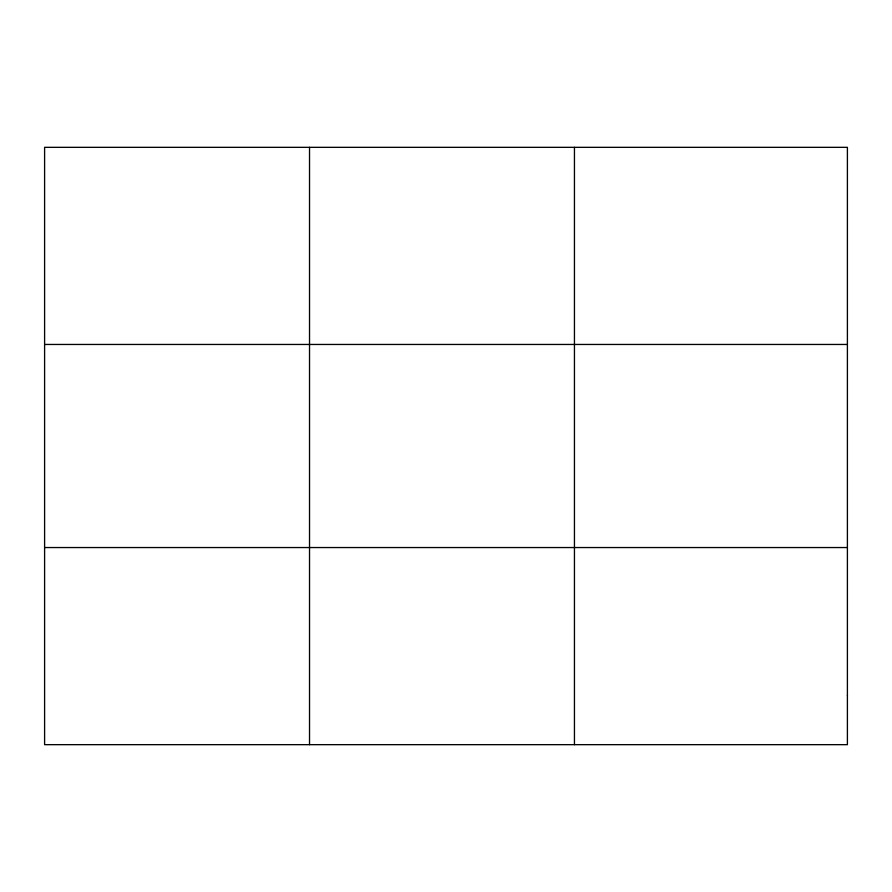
<?xml version="1.0" encoding="UTF-8"?>
<svg xmlns="http://www.w3.org/2000/svg" width="892" height="892" viewBox="0 0 892 892"><rect width="100%" height="100%" fill="white"/><g stroke="black" fill="none" stroke-linecap="round" stroke-linejoin="round"><path stroke-width="1.34" d="M309.524 147.336L309.524 744.664M574.448 147.336L574.448 744.664M44.6 344.457L847.4 344.457M44.6 547.543L847.4 547.543M847.4 695.381L847.4 744.664L44.6 744.664L44.6 147.336L847.4 147.336L847.4 695.381"/></g></svg>
